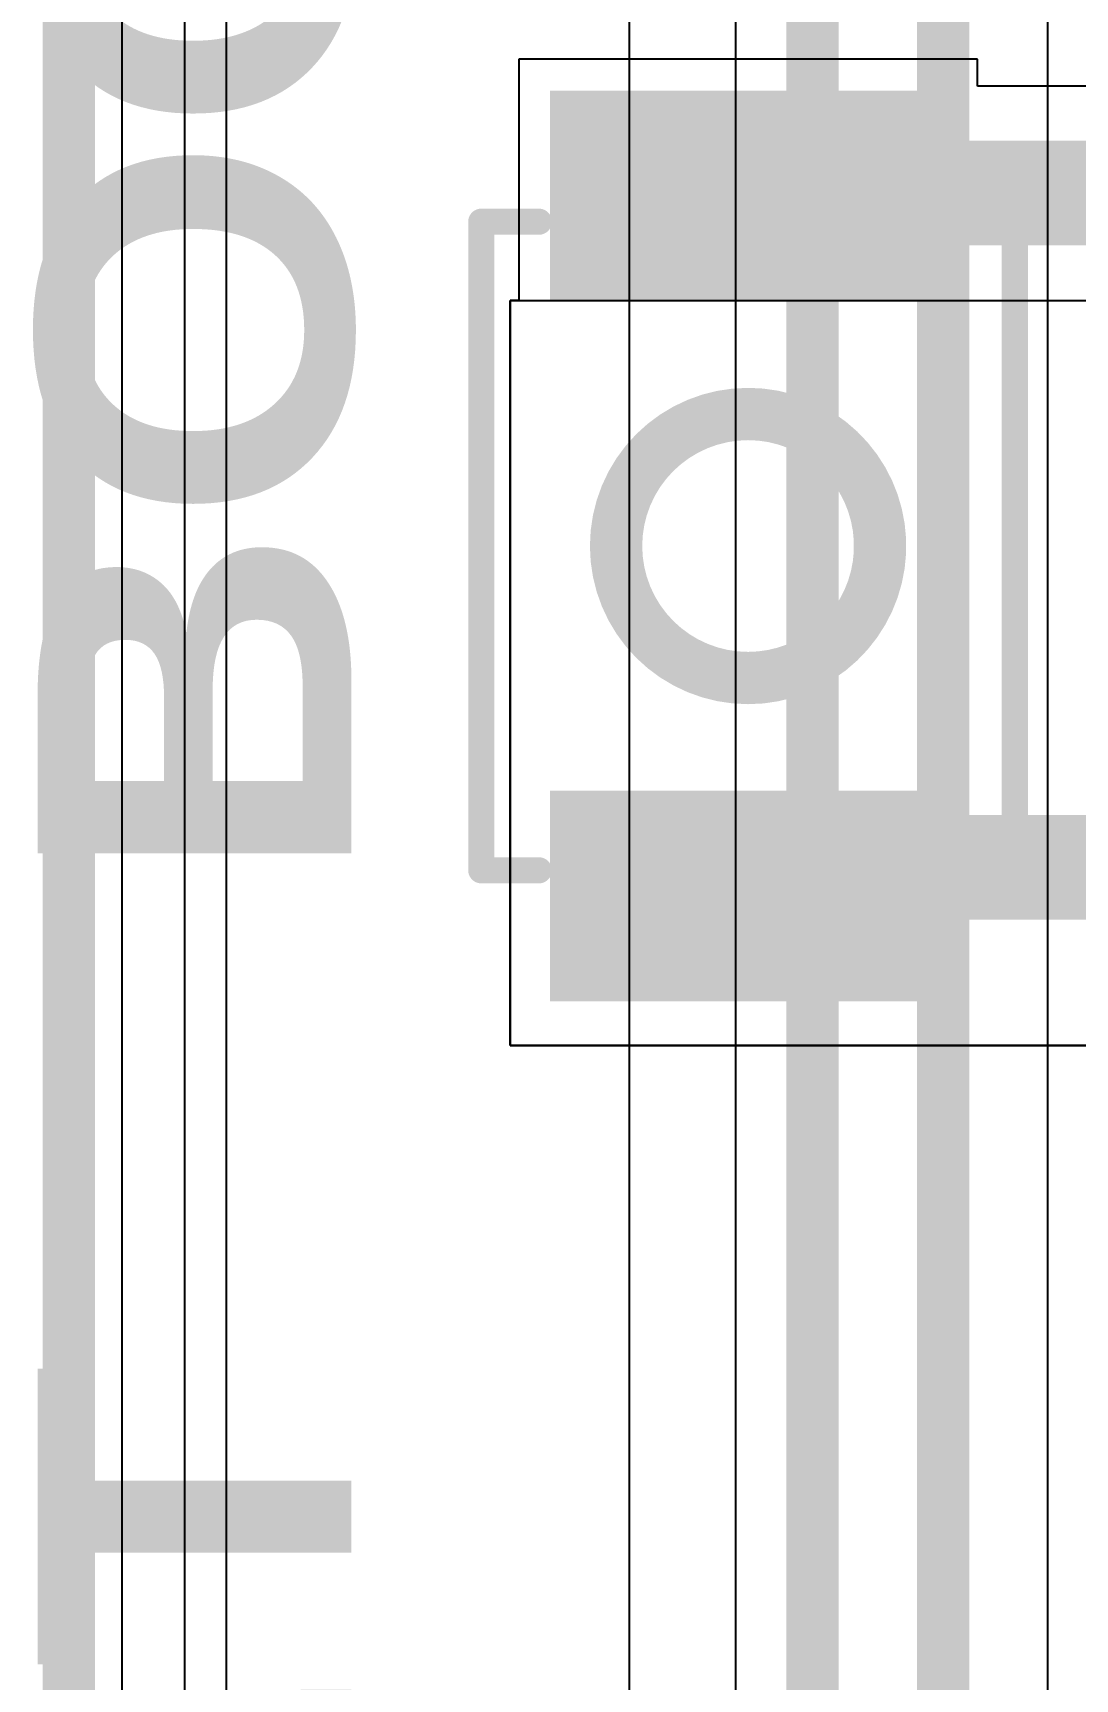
# Model space of a CAD drawing. Header units: inches. Extents: x -3 to 5259, y -3 to 5282.
# Drawn here: x -2.9 to 2.16, y 46.57 to 54.56 of the extents above; entities that cross this region are included whole.
import ezdxf

# ---------------------------------------------------------------- set-up
doc = ezdxf.new("R2010")
doc.units = ezdxf.units.IN
for name, color, linetype in [('Board Outline', 216, 'Continuous'), ('Bottom Layer', 5, 'Continuous'), ('Layer 1', 16, 'Continuous'), ('Layer 2', 76, 'Continuous'), ('Top Layer', 1, 'Continuous'), ('Top Overlay', 2, 'Continuous'), ('Top Paste', 8, 'Continuous'), ('Top Solder', 216, 'Continuous')]:
    doc.layers.add(name, color=color, linetype=linetype)
doc.styles.add('Arial Black_Bold', font='', dxfattribs={"height": 0.2})
doc.styles.get('Arial Black_Bold').set_extended_font_data('Arial Black', bold=True)

# ---------------------------------------------------------------- blocks, each defined once
blk = doc.blocks.new('B3U_1000P_31')
at = {"layer": 'Top Layer'}
for points in [[(-2.10999959, 0.85999955), (-1.28999869, 0.85999955), (-1.28999869, -0.85999955), (-2.10999959, -0.85999955)], [(1.29000123, 0.85999955), (2.11000213, 0.85999955), (2.11000213, -0.85999955), (1.29000123, -0.85999955)]]:
    blk.add_hatch(color=1, dxfattribs=at).paths.add_polyline_path(points)
at = {"layer": 'Top Paste'}
for points in [[(-2.10999959, 0.85999955), (-1.28999869, 0.85999955), (-1.28999869, -0.85999955), (-2.10999959, -0.85999955)], [(1.29000123, 0.85999955), (2.11000213, 0.85999955), (2.11000213, -0.85999955), (1.29000123, -0.85999955)]]:
    blk.add_hatch(color=8, dxfattribs=at).paths.add_polyline_path(points)
at = {"layer": 'Top Solder'}
for points in [[(-2.21159959, 0.96159955), (-1.18839869, 0.96159955), (-1.18839869, -0.96159955), (-2.21159959, -0.96159955)], [(1.18840123, 0.96159955), (2.21160213, 0.96159955), (2.21160213, -0.96159955), (1.18840123, -0.96159955)]]:
    blk.add_hatch(color=216, dxfattribs=at).paths.add_polyline_path(points)
at = {"layer": 'Top Overlay'}
for points in [[(-1.5748, 1.016, 0.127, 0.127, 0), (-1.5748, 1.2954, 0.127, 0.127, 0)], [(1.5748, 1.2954, 0.127, 0.127, 0), (-1.5748, 1.2954, 0.127, 0.127, 0)], [(1.57480254, 1.016, 0.127, 0.127, 0), (1.5748, 1.2954, 0.127, 0.127, 0)], [(-1.5748, -1.2954, 0.127, 0.127, 0), (-1.5748, -1.016, 0.127, 0.127, 0)], [(1.5748, -1.2954, 0.127, 0.127, 0), (1.57480254, -1.016, 0.127, 0.127, 0)], [(1.5748, -1.2954, 0.127, 0.127, 0), (-1.5748, -1.2954, 0.127, 0.127, 0)]]:
    blk.add_lwpolyline(points, format="xyseb", dxfattribs=at)
for points in [[(-1.60655, 1.2954, 0.0635, 0.0635, 1), (-1.54305, 1.2954, 0.0635, 0.0635, 1)], [(-1.60655, 1.2954, 0.0635, 0.0635, 1), (-1.54305, 1.2954, 0.0635, 0.0635, 1)], [(1.54305, 1.2954, 0.0635, 0.0635, 1), (1.60655, 1.2954, 0.0635, 0.0635, 1)], [(1.54305, 1.2954, 0.0635, 0.0635, 1), (1.60655, 1.2954, 0.0635, 0.0635, 1)], [(-1.60655, 1.016, 0.0635, 0.0635, 1), (-1.54305, 1.016, 0.0635, 0.0635, 1)], [(1.54305254, 1.016, 0.0635, 0.0635, 1), (1.60655254, 1.016, 0.0635, 0.0635, 1)], [(0.64106806, 0, 0.254, 0.254, 1), (-0.64106806, 0, 0.254, 0.254, 1)], [(-0.7045680599999999, 0, 0.127, 0.127, 1), (-0.5775680599999999, 0, 0.127, 0.127, 1)], [(0.5775680599999999, 0, 0.127, 0.127, 1), (0.7045680599999999, 0, 0.127, 0.127, 1)], [(-1.60655, -1.016, 0.0635, 0.0635, 1), (-1.54305, -1.016, 0.0635, 0.0635, 1)], [(1.54305254, -1.016, 0.0635, 0.0635, 1), (1.60655254, -1.016, 0.0635, 0.0635, 1)], [(-1.60655, -1.2954, 0.0635, 0.0635, 1), (-1.54305, -1.2954, 0.0635, 0.0635, 1)], [(-1.60655, -1.2954, 0.0635, 0.0635, 1), (-1.54305, -1.2954, 0.0635, 0.0635, 1)], [(1.54305, -1.2954, 0.0635, 0.0635, 1), (1.60655, -1.2954, 0.0635, 0.0635, 1)], [(1.54305, -1.2954, 0.0635, 0.0635, 1), (1.60655, -1.2954, 0.0635, 0.0635, 1)]]:
    blk.add_lwpolyline(points, format="xyseb", close=True, dxfattribs=at)

msp = doc.modelspace()

# ---------------------------------------------------------------- linework, layer by layer
at = {"layer": 'Board Outline'}
msp.add_lwpolyline([(-2.72231612, -2.72233136, 0.254, 0.254, 0), (-2.72231612, 107.27766962, 0.254, 0.254, 0)], format="xyseb", dxfattribs=at)
at = {"layer": 'Bottom Layer'}
msp.add_line((2.032, 34.43269466), (2.032, 71.51468297999999), dxfattribs=at)
for points in [[(0.889, 34.2890856, 0.254, 0.254, 0), (0.889, 73.71064505999999, 0.254, 0.254, 0)], [(1.524, 34.39132314, 0.254, 0.254, 0), (1.524, 71.5560545, 0.254, 0.254, 0)]]:
    msp.add_lwpolyline(points, format="xyseb", dxfattribs=at)
at = {"layer": 'Layer 1'}
for p, q in [((-2.46335296, -2.4633682), (-2.46335296, 107.01870646)), ((0, 98.27895253999999), (0, 28.70199999999999)), ((0.51795172, 28.9165411), (0.51795172, 97.76100081999999))]:
    msp.add_line(p, q, dxfattribs=at)
at = {"layer": 'Layer 2'}
msp.add_line((-2.15764872, -2.01554334), (-2.15764872, 106.56368578), dxfattribs=at)
at = {"layer": 'Top Layer'}
for p, q in [((-1.9558, 24.23023348), (-1.9558, 99.50922186)), ((1.69079164, 54.43399324), (-0.53720492, 54.43399324)), ((-0.53720492, 54.43399324), (-0.53720492, 53.26262652)), ((1.69079164, 54.30245171999999), (1.69079164, 54.43399324)), ((4.722367999999999, 54.30245171999999), (1.69079164, 54.30245171999999)), ((-0.5789218799999999, 49.64425428), (-0.57887362, 53.26262652)), ((-0.57887362, 53.26262652), (-0.5789218799999999, 49.64425428)), ((-0.57887362, 53.26262652), (2.47650762, 53.26262652)), ((-0.53720492, 53.26262652), (-0.57887362, 53.26262652)), ((2.4764873, 49.64425428), (-0.5789218799999999, 49.64425428)), ((-0.5789218799999999, 49.64425428), (2.4764873, 49.64425428))]:
    msp.add_line(p, q, dxfattribs=at)
for points in [[(0.5912993, 53.7845, 0.508, 0.508, 0), (4.922022159999999, 53.7845, 0.508, 0.508, 0)], [(0.5767933599999999, 50.36999324, 0.508, 0.508, 0), (0.7166482999999999, 50.50984818, 0.508, 0.508, 0)], [(0.7166482999999999, 50.50984818, 0.508, 0.508, 0), (5.78095364, 50.50984818, 0.508, 0.508, 0)]]:
    msp.add_lwpolyline(points, format="xyseb", dxfattribs=at)
for points in [[(0.4642993, 53.7845, 0.254, 0.254, 1), (0.7182993, 53.7845, 0.254, 0.254, 1)], [(0.5896482999999999, 50.50984818, 0.254, 0.254, 1), (0.8436483, 50.50984818, 0.254, 0.254, 1)], [(0.5896482999999999, 50.50984818, 0.254, 0.254, 1), (0.8436483, 50.50984818, 0.254, 0.254, 1)], [(0.44979336, 50.36999324, 0.254, 0.254, 1), (0.70379336, 50.36999324, 0.254, 0.254, 1)]]:
    msp.add_lwpolyline(points, format="xyseb", close=True, dxfattribs=at)

# ---------------------------------------------------------------- block references
at = {"rotation": 270}
msp.add_blockref('B3U_1000P_31', (0.5767933599999999, 52.06999492), dxfattribs=at)

# ---------------------------------------------------------------- texts
at = {"layer": 'Top Overlay', "style": 'Arial Black_Bold'}
for s, p in [('BOOT', (-1.34923276, 50.4150884)), ('RESET', (-1.34923276, 39.97691013999999))]:
    msp.add_text(s, height=1.524, rotation=90, dxfattribs=at).set_placement(p)

doc.saveas('drawing.dxf')
